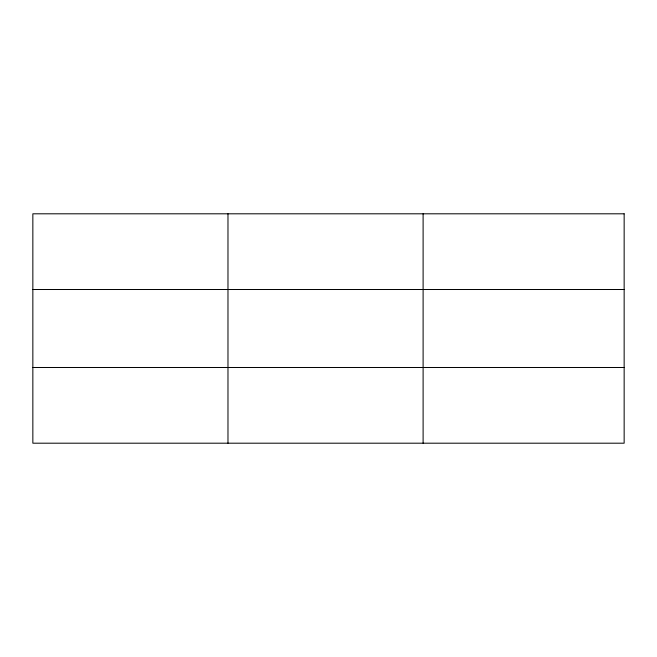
<?xml version="1.0" encoding="UTF-8"?>
<svg xmlns="http://www.w3.org/2000/svg" width="657" height="657" viewBox="0 0 657 657"><rect width="100%" height="100%" fill="white"/><g stroke="black" fill="none" stroke-linecap="round" stroke-linejoin="round"><path stroke-width="0.99" d="M227.979 443.196L227.979 213.804M423.108 443.196L423.108 213.804M32.85 289.507L624.15 289.507M32.85 367.493L624.15 367.493M624.15 213.804L624.15 443.196L32.85 443.196L32.85 213.804L624.15 213.804"/></g></svg>
